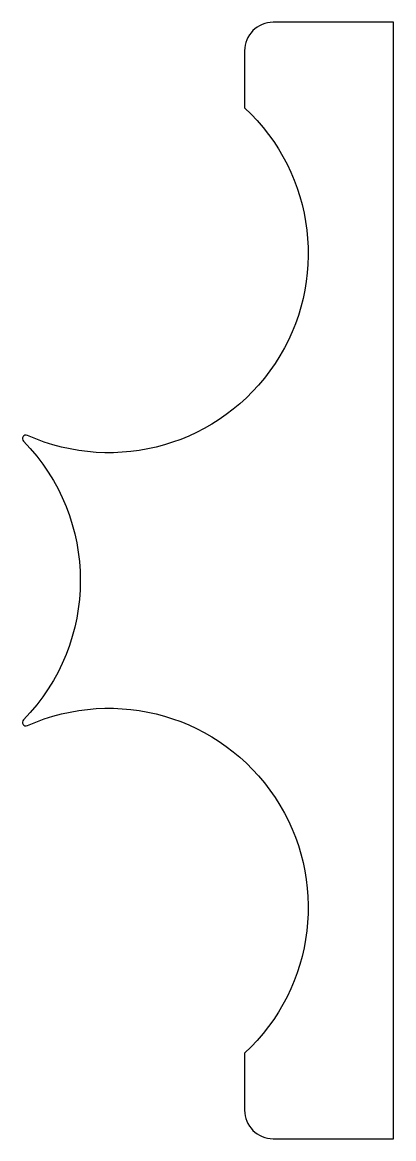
# Model space of a CAD drawing. Header units: inches. Extents: x 2.5 to 9, y -9.8 to 9.8.
import ezdxf

# ---------------------------------------------------------------- set-up
doc = ezdxf.new("R2010")
doc.units = ezdxf.units.IN
doc.header["$MEASUREMENT"] = 0

msp = doc.modelspace()

# ---------------------------------------------------------------- linework, layer by layer
msp.add_lwpolyline([(2.571, 2.55, 0.828033), (2.501, 2.449, -0.408111), (2.501, -2.449, 0.828033), (2.571, -2.55, -0.847968), (6.383, -8.308), (6.383, -9.308, 0.414214), (6.883, -9.808), (9, -9.808), (9, 9.808), (6.883, 9.808, 0.414214), (6.383, 9.308), (6.383, 8.308, -0.847968)], format="xyb", close=True)

doc.saveas('drawing.dxf')
